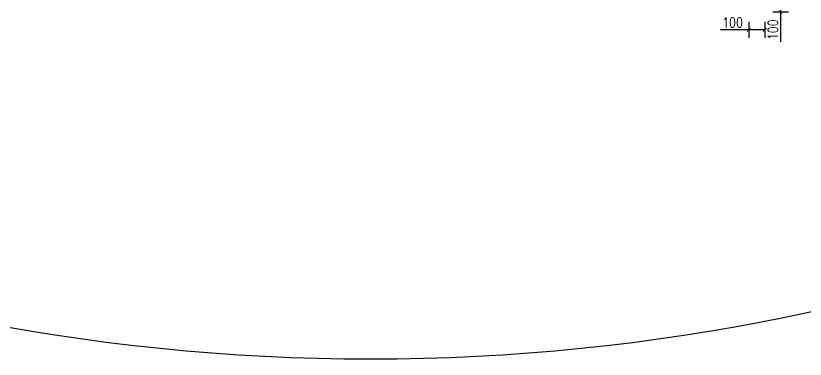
# Model space of a CAD drawing. Header units: millimetres. Extents: x 1066295 to 1300022, y -5734212 to -5454663.
# Drawn here: x 1076948 to 1081889, y -5626193 to -5624045 of the extents above; entities that cross this region are included whole.
import ezdxf

# ---------------------------------------------------------------- set-up
doc = ezdxf.new("R2010")
doc.units = ezdxf.units.MM
doc.header["$LTSCALE"] = 1000
doc.header["$MEASUREMENT"] = 0
doc.linetypes.add('AUDIT_D_120904163729-0', pattern=[0])
doc.linetypes.add('T9_PROFILE SECTIONS$0$T10(T7 IS SIMILAR BUT MIRROR) - DIMENSION & TEXTING$0$HIDDEN', pattern=[0.375, 0.25, -0.125])
doc.layers.get('0').update_dxf_attribs({"linetype": 'AUDIT_D_120904163729-0'})
doc.layers.add('T9_PROFILE SECTIONS$0$DIMDETAIL', color=8, linetype='Continuous')
doc.layers.add('T9_PROFILE SECTIONS$0$T10(T7 IS SIMILAR BUT MIRROR) - DIMENSION & TEXTING$0$A-DIMENSIONS', color=2, linetype='T9_PROFILE SECTIONS$0$T10(T7 IS SIMILAR BUT MIRROR) - DIMENSION & TEXTING$0$HIDDEN')
doc.styles.add('T9_PROFILE SECTIONS$0$text-cmn', font='romans.shx', dxfattribs={"width": 0.8})
doc.dimstyles.new('T9_PROFILE SECTIONS$0$DIM 1-25', dxfattribs={"dimscale": 25, "dimtxt": 2.5, "dimasz": 1, "dimexe": 2, "dimexo": 2, "dimtad": 1, "dimdec": 0, "dimdsep": 46, "dimtxsty": 'T9_PROFILE SECTIONS$0$text-cmn', "dimblk": 'T9_PROFILE SECTIONS$0$_ArchTick', "dimcen": 2, "dimclrd": 1, "dimclre": 1, "dimclrt": 2, "dimadec": 0, "dimazin": 0, "dimtfac": 1, "dimtdec": 0, "dimtix": 1, "dimtmove": 0, "dimatfit": 3, "dimfxl": 2, "dimfxlon": 1, "dimlwd": -1, "dimlwe": -1, "dimarcsym": 0})

# ---------------------------------------------------------------- blocks, each defined once
blk = doc.blocks.new('T9_PROFILE SECTIONS$0$_ArchTick')
at = {"color": 0, "linetype": 'ByBlock', "const_width": 0.15}
blk.add_lwpolyline([(-0.5, -0.5), (0.5, 0.5)], dxfattribs=at)
blk = doc.blocks.new('*D544')
at = {"layer": 'T9_PROFILE SECTIONS$0$DIMDETAIL', "color": 1, "linetype": 'ByBlock', "transparency": 16777216}
for p, q in [((1083281, -5621685.3), (1083281, -5621785.3)), ((1083381, -5621685.3), (1083381, -5621785.3)), ((1083281, -5621735.3), (1083103.4, -5621735.3)), ((1083381, -5621735.3), (1083281, -5621735.3))]:
    blk.add_line(p, q, dxfattribs=at)
at = {"layer": 'T9_PROFILE SECTIONS$0$DIMDETAIL', "color": 1, "linetype": 'ByBlock', "transparency": 16777216, "xscale": 25, "yscale": 25, "zscale": 25, "rotation": 180}
blk.add_blockref('T9_PROFILE SECTIONS$0$_ArchTick', (1083281, -5621735.3), dxfattribs=at)
at = {"layer": 'T9_PROFILE SECTIONS$0$DIMDETAIL', "color": 1, "linetype": 'ByBlock', "transparency": 16777216, "xscale": 25, "yscale": 25, "zscale": 25}
blk.add_blockref('T9_PROFILE SECTIONS$0$_ArchTick', (1083381, -5621735.3), dxfattribs=at)
at = {"layer": 'T9_PROFILE SECTIONS$0$DIMDETAIL', "color": 7, "linetype": 'ByBlock', "transparency": 16777216, "insert": (1083179.7, -5621688.5), "char_height": 62.5, "attachment_point": 5, "style": 'T9_PROFILE SECTIONS$0$text-cmn'}
blk.add_mtext('100', dxfattribs=at)
blk = doc.blocks.new('*D545')
at = {"layer": 'T9_PROFILE SECTIONS$0$DIMDETAIL', "color": 1, "linetype": 'ByBlock', "transparency": 16777216}
for p, q in [((1083431, -5621522.3), (1083528.6, -5621522.3)), ((1083478.6, -5621522.3), (1083478.6, -5621622.3)), ((1083431, -5621622.3), (1083528.6, -5621622.3)), ((1083478.6, -5621622.3), (1083478.6, -5621810.7))]:
    blk.add_line(p, q, dxfattribs=at)
at = {"layer": 'T9_PROFILE SECTIONS$0$DIMDETAIL', "color": 1, "linetype": 'ByBlock', "transparency": 16777216, "xscale": 25, "yscale": 25, "zscale": 25}
for p, rotation in [((1083478.6, -5621522.3), 90), ((1083478.6, -5621622.3), 270)]:
    blk.add_blockref('T9_PROFILE SECTIONS$0$_ArchTick', p, dxfattribs=dict(at, rotation=rotation))
at = {"layer": 'T9_PROFILE SECTIONS$0$DIMDETAIL', "color": 7, "linetype": 'ByBlock', "transparency": 16777216, "insert": (1083431.7, -5621734.4), "char_height": 62.5, "attachment_point": 5, "rotation": 90, "style": 'T9_PROFILE SECTIONS$0$text-cmn'}
blk.add_mtext('100', dxfattribs=at)
blk = doc.blocks.new('T9_PROFILE SECTIONS')
at = {"layer": 'T9_PROFILE SECTIONS$0$T10(T7 IS SIMILAR BUT MIRROR) - DIMENSION & TEXTING$0$A-DIMENSIONS', "linetype": 'ByBlock'}
blk.add_circle((1080913.8262, -5610921.0339), 12874.0202, dxfattribs=at)
at = {"layer": 'T9_PROFILE SECTIONS$0$DIMDETAIL', "linetype": 'ByBlock'}
dim = blk.add_linear_dim(base=(1083478.551, -5621522.3417, -0.01), p1=(1083381.043, -5621622.3417, -0.01), p2=(1083381.043, -5621522.3417, -0.0102), angle=270, dimstyle='T9_PROFILE SECTIONS$0$DIM 1-25', override={"dimclrt": 7}, dxfattribs=at)
dim.commit()
dim.dimension.update_dxf_attribs({"geometry": '*D545', "text_midpoint": (1083478.551, -5621734.3869, -0.01), "dimtype": 128})
dim = blk.add_linear_dim(base=(1083281.043, -5621735.3447, -0.01), p1=(1083381.043, -5621622.3417, -0.0102), p2=(1083281.043, -5621622.3417, -0.0102), dimstyle='T9_PROFILE SECTIONS$0$DIM 1-25', override={"dimclrt": 7}, dxfattribs=at)
dim.commit()
dim.dimension.update_dxf_attribs({"geometry": '*D544', "text_midpoint": (1083179.7037, -5621735.3447, -0.01), "dimtype": 128})

msp = doc.modelspace()

# ---------------------------------------------------------------- block references
at = {"linetype": 'ByBlock'}
msp.add_blockref('T9_PROFILE SECTIONS', (-1745.2, -2398.4, 0.4), dxfattribs=at)

doc.saveas('drawing.dxf')
